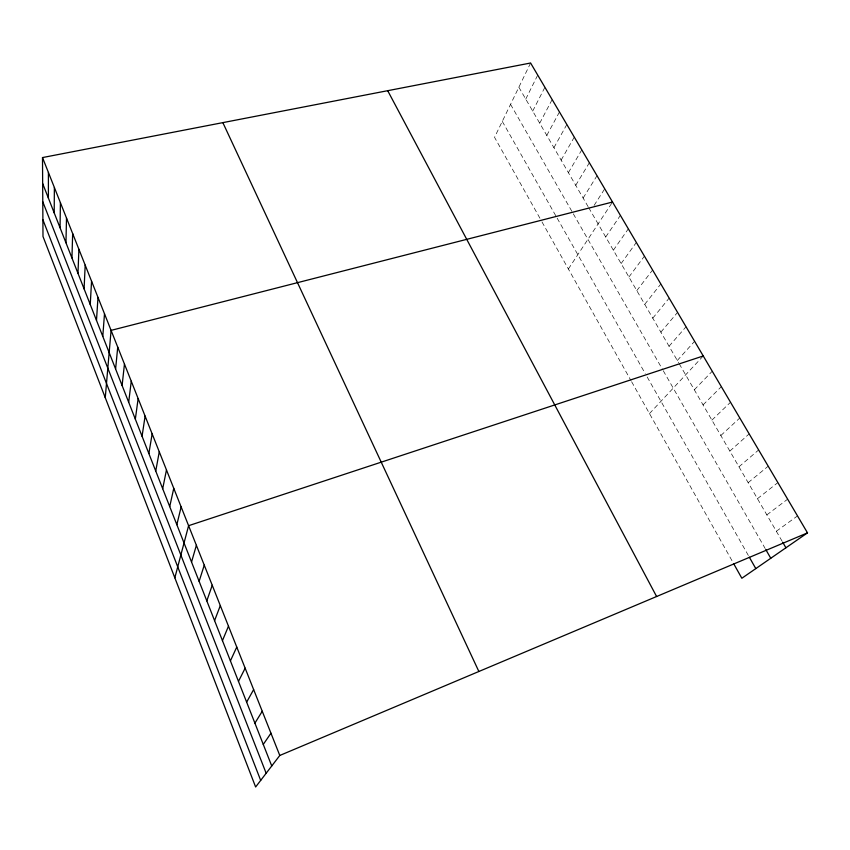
<?xml version="1.0" encoding="UTF-8"?>
<svg xmlns="http://www.w3.org/2000/svg" width="850" height="850" viewBox="0 0 850 850"><rect width="100%" height="100%" fill="white"/><g stroke="black" fill="none" stroke-linecap="round" stroke-linejoin="round"><path stroke-width="0.64" stroke-dasharray="4.25 3.19" d="M530.602 63.006L494.551 137.328L540.749 219.693M525.746 99.11L537.721 75.087M532.695 111.106L544.903 87.274M539.718 123.197L552.149 99.567M546.794 135.405L559.459 111.977M553.924 147.709L566.833 124.493M561.128 160.129L574.281 137.126M568.395 172.656L581.793 149.866M575.726 185.3L589.369 162.732M583.121 198.05L597.019 175.706M594.118 205.392L604.743 188.806M568.384 268.972L612.531 202.034M605.71 237.001L620.394 215.379M613.371 250.219L628.331 228.841M621.106 263.564L636.342 242.441M628.915 277.026L644.428 256.158M636.799 290.615L652.598 270.013M644.746 304.321L660.832 283.996M652.768 318.166L669.162 298.116M660.875 332.138L677.556 312.375M669.056 346.237L686.046 326.772M677.301 360.474L694.609 341.296M649.485 413.578L702.376 356.915M694.312 389.789L712.247 371.237M703.067 404.887L721.342 386.665M711.907 420.134L730.522 402.252M720.832 435.529L739.798 417.987M729.852 451.084L749.169 433.893M738.958 466.799L758.646 449.958M748.159 482.662L768.209 466.193M757.456 498.695L777.878 482.598M766.849 514.888L787.653 499.173M776.337 531.25L797.523 515.929M518.851 87.221L588.094 206.624M588.71 207.697L678.587 362.684M679.224 363.789L782.085 541.163M510.542 104.348L572.645 212.681M573.304 213.817L662.649 369.665M663.266 370.738L765.181 548.505M502.286 121.38L556.516 217.058M557.164 218.184L645.224 373.543M647.179 376.996L748.691 556.07M541.981 221.914L630.997 380.609M631.624 381.735L733.04 562.551"/><path stroke-width="1.27" d="M48.397 198.103L48.407 172.444M54.198 212.84L54.379 187.489M60.053 227.726L60.403 202.683M65.96 242.76L66.502 218.046M71.942 257.964L72.664 233.58M77.977 273.317L78.901 249.273M84.086 288.841L85.191 265.147M90.249 304.523L91.556 281.18M96.486 320.376L97.994 297.394M102.786 336.398L104.497 313.799M105.262 397.672L111.084 330.374L612.531 202.034M115.6 368.964L117.736 347.14M122.103 385.507L124.461 364.087M128.679 402.241L131.261 381.236M135.341 419.146L138.146 398.576M142.067 436.252L145.106 416.107M148.867 453.539L152.15 433.851M155.741 471.027L159.269 451.796M162.69 488.707L166.472 469.944M169.724 506.589L173.761 488.314M176.843 524.684L181.135 506.897M174.834 577.819L188.594 525.693L703.258 355.969M191.537 562.041L196.382 545.307M199.123 581.336L204.255 565.154M206.805 600.865L212.234 585.246M214.583 620.628L220.309 605.593M222.445 640.634L228.48 626.195M230.414 660.886L236.757 647.062M238.478 681.381L245.151 668.185M246.638 702.132L253.64 689.594M254.904 723.148L262.246 711.269M263.266 744.43L270.959 733.221M807.5 532.865L279.788 755.469L255.627 786.994L42.989 236.47L42.5 157.569L530.602 63.006L807.5 532.865L741.848 578.255L733.667 563.678M782.733 542.268L785.921 547.782M765.808 549.589L770.769 558.259M749.339 557.207L755.799 568.607M387.696 90.684L656.604 596.519M222.849 122.623L478.869 671.489M42.5 157.569L279.788 755.469M42.659 183.526L271.745 765.967M42.776 201.737L266.156 773.256M42.893 219.725L260.684 780.396"/></g></svg>
